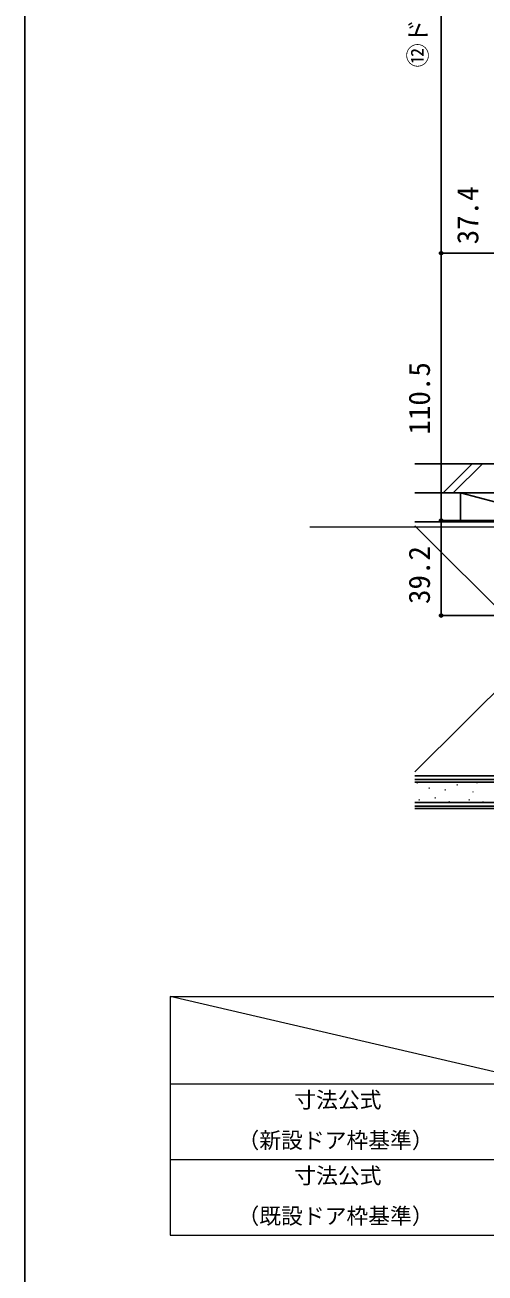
# Model space of a CAD drawing. Units: millimetres, scale not verified. Extents: x -525 to 525, y -783 to 779.
# Drawn here: x -525 to -335, y -29 to 487 of the extents above; entities that cross this region are included whole.
import ezdxf
from ezdxf.enums import TextEntityAlignment as Align

# ---------------------------------------------------------------- set-up
doc = ezdxf.new("R2010")
doc.units = ezdxf.units.MM
doc.header["$LTSCALE"] = 4
doc.layers.add('0-1_TABLE1', color=7, linetype='Continuous', lineweight=18)
doc.layers.add('0-5_YKK_12', color=2, linetype='Continuous', lineweight=18)
for name, color, linetype in [('0-7_YKK_D', 6, 'Continuous'), ('0-8_YKK_ZWAK', 7, 'Continuous'), ('0-9_YSS_K', 3, 'Continuous'), ('0-A_YSS_KE', 3, 'Continuous')]:
    doc.layers.add(name, color=color, linetype=linetype)
doc.styles.add('ＭＳ ゴシック', font='')
doc.styles.get('ＭＳ ゴシック').set_extended_font_data('MS Gothic')

msp = doc.modelspace()

# ---------------------------------------------------------------- linework, layer by layer
at = {"layer": '0-1_TABLE1'}
for p, q in [((-310, 49.163), (-465, 85.163)), ((-465, 85.163), (410, 85.163)), ((-465, 85.163), (-465, -13.428)), ((-465, 49.163), (410, 49.163)), ((-465, 17.867), (410, 17.867)), ((-465, -13.428), (410, -13.428))]:
    msp.add_line(p, q, dxfattribs=at)
at = {"layer": '0-5_YKK_12'}
msp.add_line((-407.369, 279.334), (390.609, 279.334), dxfattribs=at)
at = {"layer": '0-7_YKK_D'}
for p, q in [((-353.145, 612.336), (-353.145, 392.336)), ((-237.8, 392.336), (-354.145, 392.336)), ((-237.8, 392.336), (-354.145, 392.336)), ((-353.145, 392.336), (-353.145, 281.836)), ((-217.6, 281.836), (-354.145, 281.836)), ((-217.6, 281.836), (-354.145, 281.836)), ((-353.145, 242.633), (-353.145, 281.836)), ((-196.4, 242.633), (-354.145, 242.633))]:
    msp.add_line(p, q, dxfattribs=at)
for centre in [(-353.145, 392.336), (-353.145, 392.336), (-353.145, 281.836), (-353.145, 281.836), (-353.145, 242.633)]:
    msp.add_circle(centre, 0.637, dxfattribs=at)
at = {"layer": '0-8_YKK_ZWAK'}
msp.add_line((-525, 747.1), (-525, -782.9), dxfattribs=at)
at = {"layer": '0-9_YSS_K'}
for p, q in [((-352.383, 293.333), (-340.383, 305.333)), ((-336.14, 305.333), (-348.14, 293.333)), ((-300.098, 281.333), (-345.098, 293.333)), ((-345.098, 293.333), (-345.098, 281.333)), ((-260.598, 281.333), (-363.953, 177.978)), ((-363.953, 279.688), (-260.598, 176.333)), ((-363.953, 174.833), (-247.098, 174.833)), ((-362.941, 173.509), (-363.141, 173.509)), ((-357.996, 171.361), (-358.196, 171.361)), ((-351.403, 170.537), (-351.603, 170.537)), ((-346.458, 172.685), (-346.658, 172.685)), ((-338.217, 173.509), (-338.417, 173.509)), ((-363.953, 165.333), (-247.098, 165.333)), ((-362.117, 166.416), (-362.317, 166.416)), ((-355.524, 167.24), (-355.724, 167.24)), ((-349.755, 165.592), (-349.955, 165.592)), ((-341.513, 166.416), (-341.713, 166.416)), ((-339.865, 169.713), (-340.065, 169.713)), ((-335.744, 165.592), (-335.944, 165.592)), ((-363.953, 162.833), (-247.098, 162.833))]:
    msp.add_line(p, q, dxfattribs=at)
msp.add_lwpolyline([(-363.953, 293.333), (-300.098, 293.333), (-300.098, 281.333), (-363.953, 281.333)], dxfattribs=at)
at = {"layer": '0-A_YSS_KE'}
for p, q in [((-363.953, 305.333), (-287.098, 305.333)), ((-363.953, 293.333), (-287.098, 293.333)), ((-363.953, 176.333), (-247.098, 176.333)), ((-247.098, 173.833), (-363.953, 173.833)), ((-363.953, 163.833), (-247.098, 163.833))]:
    msp.add_line(p, q, dxfattribs=at)
msp.add_lwpolyline([(-363.953, 176.333), (-260.598, 176.333), (-260.598, 281.333), (-363.953, 281.333)], dxfattribs=at)

# ---------------------------------------------------------------- texts
at = {"layer": '0-1_TABLE1', "style": 'ＭＳ ゴシック'}
for s, p in [('寸法公式', (-413.784, 37.231)), ('（新設ドア枠基準）', (-437.256, 20.543)), ('寸法公式', (-413.784, 5.935)), ('（既設ドア枠基準）', (-437.256, -10.752))]:
    msp.add_text(s, height=6.598, dxfattribs=at).set_placement(p, align=Align.BOTTOM_LEFT)
at = {"layer": '0-7_YKK_D', "style": 'ＭＳ ゴシック'}
for s, height, p in [('⑫ドア出幅', 7.331, (-356.906, 469.069)), ('37.4', 8.798, (-335.145, 396.002)), ('110.5', 8.798, (-355.145, 317.381)), ('39.2', 8.798, (-355.145, 247.371))]:
    msp.add_text(s, height=height, rotation=90, dxfattribs=at).set_placement(p, align=Align.BOTTOM_LEFT)

doc.saveas('drawing.dxf')
